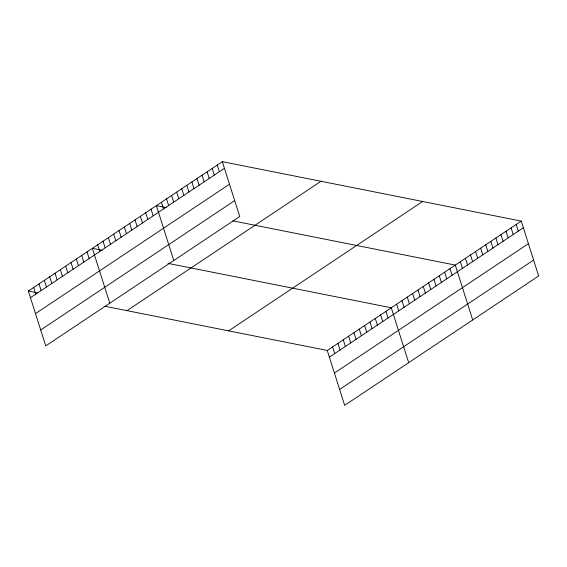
<?xml version="1.0" encoding="UTF-8"?>
<svg xmlns="http://www.w3.org/2000/svg" width="567" height="567" viewBox="0 0 567 567"><rect width="100%" height="100%" fill="white"/><g stroke="black" fill="none" stroke-linecap="round" stroke-linejoin="round"><path stroke-width="0.85" d="M222.328 161.659L239.735 216.523L45.757 345.898L28.35 291.027L222.328 161.659L521.243 221.102L538.65 275.973L344.672 405.341L327.265 350.477L104.796 306.23M30.462 297.682L224.44 168.307M35.508 313.594L229.486 184.218M40.711 329.987L234.688 200.612M126.994 310.645L320.972 181.277M228.621 330.859L422.606 201.483M327.265 350.477L521.243 221.102M329.377 357.125L523.355 227.757M334.424 373.036L528.401 243.668M339.626 389.43L533.604 260.062M166.244 207.607L156.379 205.644L173.778 260.508M232.824 220.847L455.294 265.094L472.694 319.958M102.23 250.295L92.364 248.332L109.771 303.203M167.988 263.379L391.28 307.782L408.687 362.653M28.35 291.027L37.394 292.827M516.168 224.489L518.281 231.138M511.101 227.87L513.206 234.525M506.026 231.258L508.138 237.906M500.952 234.639L503.064 241.287M495.877 238.02L497.989 244.675M490.802 241.407L492.914 248.055M485.735 244.788L487.84 251.443M480.66 248.176L482.765 254.824M475.585 251.557L477.697 258.205M470.511 254.937L472.623 261.593M465.436 258.325L467.548 264.973M460.369 261.706L462.474 268.361M449.957 268.652L452.069 275.3M444.62 272.21L446.732 278.858M439.29 275.76L441.395 282.416M433.953 279.318L436.066 285.974M428.617 282.876L430.729 289.531M423.287 286.434L425.392 293.089M417.95 289.992L420.062 296.647M412.613 293.55L414.725 300.205M407.283 297.108L409.388 303.763M401.946 300.666L404.058 307.321M396.609 304.224L398.721 310.879M385.943 311.34L388.055 317.995M380.613 314.898L382.718 321.553M375.276 318.456L377.388 325.111M369.939 322.013L372.051 328.669M364.609 325.571L366.714 332.219M359.272 329.129L361.385 335.777M353.936 332.687L356.048 339.335M348.606 336.245L350.711 342.893M343.269 339.803L345.381 346.451M337.932 343.361L340.044 350.009M332.602 346.919L334.707 353.567M217.253 165.04L219.365 171.688M212.186 168.42L214.291 175.075M207.111 171.808L209.223 178.456M202.036 175.189L204.148 181.844M196.962 178.577L199.074 185.225M191.887 181.957L193.999 188.605M186.819 185.338L188.924 191.993M181.745 188.726L183.85 195.374M176.67 192.107L178.782 198.762M171.595 195.495L173.708 202.143M166.521 198.875L168.633 205.523M161.453 202.256L163.558 208.911M151.042 209.202L153.154 215.85M145.705 212.76L147.817 219.408M140.375 216.318L142.48 222.966M135.038 219.876L137.15 226.524M129.701 223.433L131.813 230.082M124.371 226.991L126.476 233.639M119.035 230.549L121.147 237.197M113.698 234.107L115.81 240.755M108.368 237.665L110.48 244.313M103.031 241.223L105.143 247.871M97.701 244.781L99.806 251.429M87.027 251.89L89.139 258.545M81.698 255.448L83.803 262.103M76.361 259.006L78.473 265.661M71.024 262.564L73.136 269.219M65.694 266.121L67.799 272.777M60.357 269.679L62.469 276.335M55.02 273.237L57.132 279.892M49.69 276.795L51.795 283.45M44.354 280.353L46.466 287.008M39.017 283.911L41.129 290.566M33.687 287.469L35.792 294.124"/></g></svg>
